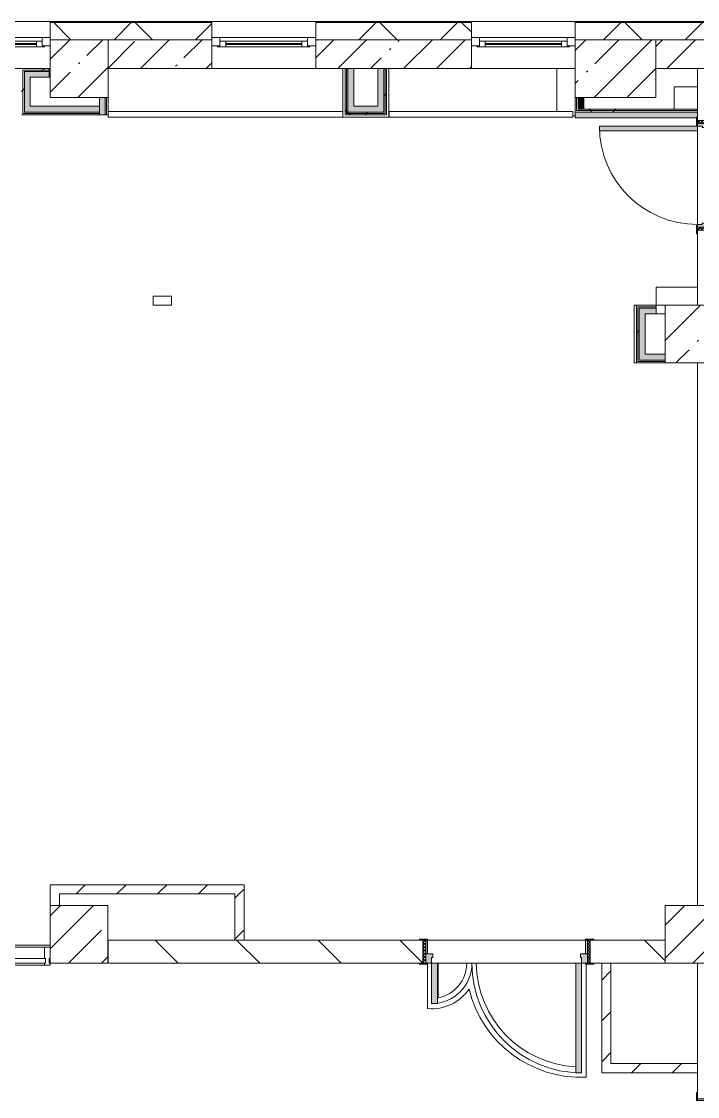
# Model space of a CAD drawing. Header units: millimetres. Extents: x -2911 to 185427, y -8553 to 29000.
# Drawn here: x 173768 to 179627, y 12246 to 21558 of the extents above; entities that cross this region are included whole.
import ezdxf

# ---------------------------------------------------------------- set-up
doc = ezdxf.new("R2010")
doc.units = ezdxf.units.MM
doc.linetypes.add('200_ШТРИХ__ш1_п0_6_', pattern=[800, 500, -300])
for name, color, linetype, lineweight in [('A-DETL-MBND-1', 7, '200_ШТРИХ__ш1_п0_6_', 9), ('A-GLAZ-2', 7, 'Continuous', 5), ('A-GLAZ-CURT-3', 7, 'Continuous', 5), ('A-GLAZ-CWMG-4', 7, 'Continuous', 5), ('A-WALL', 7, 'Continuous', 9), ('A-WALL-3', 7, 'Continuous', 5), ('I-WALL-3', 7, 'Continuous', 5), ('S-COLS-2', 7, 'Continuous', 5)]:
    doc.layers.add(name, color=color, linetype=linetype, lineweight=lineweight)
for name, color, linetype, lineweight, true_color in [('A-DOOR-2', 7, 'Continuous', 5, 0xaaaaaa), ('A-DOOR-3', 7, 'Continuous', 5, 0xe2e2e2), ('A-DOOR-FRAM-2', 7, 'Continuous', 5, 0xe2e2e2), ('A-DOOR-FRAM-3', 7, 'Continuous', 5, 0xaaaaaa), ('A-FLOR-2', 7, 'Continuous', 5, 0xaaaaaa), ('I-WALL-1', 7, 'Continuous', 5, 0xe7e7e7), ('I-WALL-2', 7, 'Continuous', 9, 0xe7e7e7)]:
    doc.layers.add(name, color=color, linetype=linetype, lineweight=lineweight, true_color=true_color)
pattern_1 = [(45, (58417.4, 0), (-285.1231, 285.1231), []), (45, (58702.5, 0), (-285.1231, 285.1231), [504.031, -100.806, 16.764, -84.042])]
pattern_2 = [(45, (58417.4, 0), (-176.7767, 176.7767), [])]
pattern_3 = [(45, (58417.4, 0), (-530.33, 530.33), []), (135, (58417.4, 0), (-530.33, -530.33), [])]

# ---------------------------------------------------------------- blocks, each defined once
blk = doc.blocks.new('110_Дверь_СКБ_2Ст - Д-1_л_Лестничная клетка EIS60 2-32142534-2_9_1_птичка')
at = {"layer": 'A-DOOR-3'}
for points in [[(662.5, 110), (662.5, 1010), (612.5, 1010), (612.5, 110)], [(-587.5, 510), (-637.5, 510), (-637.5, 110), (-587.5, 110), (-587.5, 433.2)], [(712.5, 30), (697.5, 30), (697.5, -110), (712.5, -110), (712.5, -30.6)]]:
    blk.add_hatch(color=256, dxfattribs=at).paths.add_polyline_path(points)
h = blk.add_hatch(color=256, dxfattribs=at)
h.paths.add_polyline_path([(712.5, 110), (662.5, 110), (662.5, 60), (652.5, 60), (652.5, 30), (712.5, 30)])
h.paths.add_polyline_path([(-627.5, 30), (-627.5, 60), (-637.5, 60), (-637.5, 110), (-687.5, 110), (-687.5, 30)])
at = {"layer": 'A-DOOR-FRAM-2'}
for points in [[(-672.5, 110), (-672.5, 118), (-742.5, 118), (-742.5, 110)], [(767.5, 110), (767.5, 118), (697.5, 118), (697.5, 110)], [(-672.5, 30), (-687.5, 30), (-687.5, -110), (-672.5, -110), (-672.5, -30.6)], [(-672.5, -110), (-742.5, -110), (-742.5, -118), (-672.5, -118)], [(767.5, -118), (767.5, -110), (697.5, -110), (697.5, -118)]]:
    blk.add_hatch(color=256, dxfattribs=at).paths.add_polyline_path(points)
at = {"layer": 'A-DOOR-2'}
for p, q in [((662.5, 1010), (612.5, 1010)), ((612.5, 1010), (612.5, 110)), ((662.5, 110), (662.5, 1010)), ((-637.5, 510), (-637.5, 110)), ((-587.5, 510), (-637.5, 510)), ((-587.5, 110), (-587.5, 510)), ((-637.5, 110), (-587.5, 110)), ((612.5, 110), (662.5, 110))]:
    blk.add_line(p, q, dxfattribs=at)
for centre, radius, start, end in [((662.5, 110), 900, 90, 180), ((-637.5, 110), 400, 360, 90)]:
    blk.add_arc(centre, radius, start, end, dxfattribs=at)
at = {"layer": 'A-DOOR-FRAM-3'}
for p, q in [((-672.5, 118), (-742.5, 118)), ((-742.5, 118), (-742.5, 110)), ((-742.5, 110), (-672.5, 110)), ((-637.5, 110), (-687.5, 110)), ((-687.5, 110), (-687.5, 30)), ((-672.5, 110), (-672.5, 118)), ((-637.5, 60), (-637.5, 110)), ((662.5, 110), (662.5, 60)), ((712.5, 110), (662.5, 110)), ((767.5, 118), (697.5, 118)), ((697.5, 118), (697.5, 110)), ((697.5, 110), (767.5, 110)), ((712.5, 30), (712.5, 110)), ((767.5, 110), (767.5, 118)), ((-687.5, 30), (-627.5, 30)), ((-672.5, 30), (-687.5, 30)), ((-687.5, 30), (-687.5, -110)), ((-672.5, -110), (-672.5, 30)), ((-627.5, 60), (-637.5, 60)), ((-627.5, 30), (-627.5, 60)), ((662.5, 60), (652.5, 60)), ((652.5, 60), (652.5, 30)), ((652.5, 30), (712.5, 30)), ((712.5, 30), (697.5, 30)), ((697.5, 30), (697.5, -110)), ((712.5, -110), (712.5, 30)), ((-672.5, -110), (-742.5, -110)), ((-742.5, -110), (-742.5, -118)), ((-742.5, -118), (-672.5, -118)), ((-687.5, -110), (-672.5, -110)), ((-672.5, -118), (-672.5, -110)), ((697.5, -110), (712.5, -110)), ((767.5, -110), (697.5, -110)), ((697.5, -110), (697.5, -118)), ((697.5, -118), (767.5, -118)), ((767.5, -118), (767.5, -110))]:
    blk.add_line(p, q, dxfattribs=at)
blk = doc.blocks.new('120_Окно_СКБ_1Ст - 120_Окно_СКБ_1Ст 900х2500_h_ с форточкой-V237-2_9_1_птичка')
at = {"layer": 'A-GLAZ-2'}
for p, q in [((-450, -127), (-450, -57)), ((-450, -57), (-380, -57)), ((450, -57), (-450, -57)), ((-380, -57), (-380, -127)), ((380, -87), (-380, -87)), ((-380, -87), (-380, -127)), ((-330, -137), (-330, -87)), ((330, -137), (330, -87)), ((380, -127), (380, -57)), ((380, -57), (450, -57)), ((380, -127), (380, -87)), ((450, -57), (450, -127)), ((-380, -127), (-450, -127)), ((-450, -127), (-400, -127)), ((-380, -127), (-400, -127)), ((-400, -127), (-400, -137)), ((-400, -137), (400, -137)), ((400, -137), (-400, -137)), ((-330, -107), (330, -107)), ((330, -117), (-330, -117)), ((450, -127), (380, -127)), ((400, -127), (380, -127)), ((400, -127), (449.8, -127)), ((400, -137), (400, -127))]:
    blk.add_line(p, q, dxfattribs=at)
blk = doc.blocks.new('110_Дверь_СКБ_1Ст_Внутренняя1 - Д-8 950x2100h_охрана-V189-2_9_1_птичка')
at = {"layer": 'A-DOOR-2'}
h = blk.add_hatch(dxfattribs=at)
h.set_pattern_fill('FP_133', color=256, style=0, pattern_type=2)
h.set_pattern_definition([(135, (1826.41, 164.685), (-14.14214, -14.14214), []), (225, (1826.41, 164.685), (14.14214, -14.14214), [])])
h.paths.add_polyline_path([(487.5, 100), (462.5, 100), (462.5, -100), (487.5, -100), (487.5, -34.8)])
at = {"layer": 'A-DOOR-3'}
h = blk.add_hatch(color=256, dxfattribs=at)
h.paths.add_polyline_path([(-437.5, 100), (-437.5, 20), (-402.5, 20), (-402.5, 60), (-412.5, 60), (-416.2, 100)])
h.paths.add_polyline_path([(437.5, 100), (437.5, 60), (427.5, 60), (427.5, 20), (462.5, 20), (462.5, 100)])
at = {"layer": 'A-DOOR-FRAM-2'}
for points in [[(397.5, 950), (397.5, 100), (437.5, 100), (437.5, 950)], [(-492.5, 108), (-492.5, 100), (-422.5, 100), (-422.5, 108)], [(511.4, 108), (447.5, 108), (447.5, 100), (517.5, 100), (517.5, 108)], [(-422.5, 20), (-437.5, 20), (-437.5, -100), (-422.5, -100), (-422.5, -34.8)], [(462.5, 20), (447.5, 20), (447.5, -100), (462.5, -100), (462.5, -34.8)], [(-492.5, -100), (-492.5, -108), (-422.5, -108), (-422.5, -100)], [(447.5, -100), (447.5, -108), (517.5, -108), (517.5, -100)]]:
    blk.add_hatch(color=256, dxfattribs=at).paths.add_polyline_path(points)
at = {"layer": 'A-DOOR-FRAM-3'}
h = blk.add_hatch(dxfattribs=at)
h.set_pattern_fill('FP_134', color=256, style=0, pattern_type=2)
h.set_pattern_definition([(45, (-296.384, 164.685), (-14.1421, 14.1421), []), (135, (-296.384, 164.685), (-14.1421, -14.1421), [])])
h.paths.add_polyline_path([(-437.5, 100), (-462.5, 100), (-462.5, -100), (-437.5, -100), (-437.5, -34.8)])
at = {"layer": 'A-DOOR-2'}
for p, q in [((437.5, 950), (397.5, 950)), ((397.5, 950), (397.5, 100)), ((437.5, 100), (437.5, 950)), ((397.5, 100), (437.5, 100))]:
    blk.add_line(p, q, dxfattribs=at)
blk.add_arc((437.5, 100), 850, 90, 180, dxfattribs=at)
at = {"layer": 'A-DOOR-FRAM-3'}
for p, q in [((-422.5, 108), (-492.5, 108)), ((-492.5, 108), (-492.5, 100)), ((-492.5, 100), (-422.5, 100)), ((-437.5, 100), (-462.5, 100)), ((-462.5, 100), (-462.5, -100)), ((-412.5, 100), (-437.5, 100)), ((-437.5, 100), (-437.5, 20)), ((-437.5, -100), (-437.5, 100)), ((-422.5, 100), (-437.5, 100)), ((-437.5, 100), (-437.5, 99)), ((-437.5, 99), (-422.5, 99)), ((-422.5, 100), (-422.5, 108)), ((-422.5, 99), (-422.5, 100)), ((-412.5, 60), (-412.5, 100)), ((437.5, 100), (437.5, 60)), ((462.5, 100), (437.5, 100)), ((517.5, 108), (447.5, 108)), ((447.5, 108), (447.5, 100)), ((462.5, 100), (447.5, 100)), ((447.5, 100), (447.5, 99)), ((447.5, 100), (517.5, 100)), ((447.5, 99), (462.5, 99)), ((462.5, 20), (462.5, 100)), ((487.5, 100), (462.5, 100)), ((462.5, 100), (462.5, -100)), ((462.5, 99), (462.5, 100)), ((487.5, -100), (487.5, 100)), ((517.5, 100), (517.5, 108)), ((-437.5, 20), (-402.5, 20)), ((-422.5, 20), (-437.5, 20)), ((-437.5, 20), (-437.5, -100)), ((-422.5, -100), (-422.5, 20)), ((-402.5, 60), (-412.5, 60)), ((-402.5, 20), (-402.5, 60)), ((437.5, 60), (427.5, 60)), ((427.5, 60), (427.5, 20)), ((427.5, 20), (462.5, 20)), ((462.5, 20), (447.5, 20)), ((447.5, 20), (447.5, -100)), ((462.5, -100), (462.5, 20)), ((-422.5, -100), (-492.5, -100)), ((-492.5, -100), (-492.5, -108)), ((-492.5, -108), (-422.5, -108)), ((-462.5, -100), (-437.5, -100)), ((-437.5, -100), (-422.5, -100)), ((-422.5, -108), (-422.5, -100)), ((447.5, -100), (462.5, -100)), ((517.5, -100), (447.5, -100)), ((447.5, -100), (447.5, -108)), ((447.5, -108), (517.5, -108)), ((462.5, -100), (487.5, -100)), ((517.5, -108), (517.5, -100))]:
    blk.add_line(p, q, dxfattribs=at)
blk = doc.blocks.new('120_Окно_СКБ_2Ст_Фрамуга сверху - 120_Окно_СКБ_2Ст_2300х2500_h_ ДОО-V261-2_9_1_птичка')
at = {"layer": 'A-GLAZ-2'}
for p, q in [((-1150, -127), (-1150, -57)), ((-1150, -57), (-1080, -57)), ((1150, -57), (-1150, -57)), ((-1080, -57), (-1080, -127)), ((-1080, -57), (1080, -57)), ((520, -87), (-1080, -87)), ((-1080, -87), (-1080, -127)), ((-1030, -137), (-1030, -87)), ((470, -137), (470, -87)), ((520, -127), (520, -57)), ((520, -57), (590, -57)), ((520, -127), (520, -87)), ((590, -57), (590, -127)), ((1080, -87), (590, -87)), ((590, -87), (590, -127)), ((640, -137), (640, -87)), ((1030, -137), (1030, -87)), ((1080, -127), (1080, -57)), ((1080, -57), (1150, -57)), ((1080, -127), (1080, -87)), ((1150, -57), (1150, -127)), ((-1080, -127), (-1150, -127)), ((-1150, -127), (-1100, -127)), ((-1080, -127), (-1100, -127)), ((-1100, -127), (-1100, -137)), ((-1100, -137), (540, -137)), ((540, -137), (-1100, -137)), ((-1030, -107), (470, -107)), ((470, -117), (-1030, -117)), ((590, -127), (520, -127)), ((540, -127), (520, -127)), ((540, -127), (570, -127)), ((540, -127), (570, -127)), ((540, -137), (540, -127)), ((590, -127), (570, -127)), ((570, -127), (570, -137)), ((570, -137), (1100, -137)), ((1100, -137), (570, -137)), ((640, -107), (1030, -107)), ((1030, -117), (640, -117)), ((1150, -127), (1080, -127)), ((1100, -127), (1080, -127)), ((1100, -127), (1150, -127)), ((1100, -137), (1100, -127))]:
    blk.add_line(p, q, dxfattribs=at)
blk = doc.blocks.new('120_Окно_СКБ_1Ст - 120_Окно_СКБ_1Ст 900х2500_h_ с форточкой-22877787-2_9_1_птичка')
at = {"layer": 'A-GLAZ-2'}
for p, q in [((-450, -127), (-450, -57)), ((-450, -57), (-380, -57)), ((450, -57), (-450, -57)), ((-380, -57), (-380, -127)), ((380, -87), (-380, -87)), ((-380, -87), (-380, -127)), ((-330, -137), (-330, -87)), ((330, -137), (330, -87)), ((380, -127), (380, -57)), ((380, -57), (450, -57)), ((380, -127), (380, -87)), ((450, -57), (450, -127)), ((-380, -127), (-450, -127)), ((-450, -127), (-400, -127)), ((-380, -127), (-400, -127)), ((-400, -127), (-400, -137)), ((-400, -137), (400, -137)), ((400, -137), (-400, -137)), ((-330, -107), (330, -107)), ((330, -117), (-330, -117)), ((450, -127), (380, -127)), ((400, -127), (380, -127)), ((400, -127), (450, -127)), ((400, -137), (400, -127))]:
    blk.add_line(p, q, dxfattribs=at)
blk = doc.blocks.new('BSC_Колонна _Прямоугольная - 700х500-23282984-2_9_1_птичка')
at = {"layer": 'S-COLS-2'}
h = blk.add_hatch(dxfattribs=at)
h.set_pattern_fill('FP_189', color=256, style=0, pattern_type=2)
h.set_pattern_definition([(45, (-120500, -21150), (-285.1231, 285.1231), []), (45, (-120214.88, -21150), (-285.1231, 285.1231), [504.031, -100.806, 16.764, -84.042])])
h.paths.add_polyline_path([(-138.1, -250), (350, -250), (350, 250), (-350, 250), (-350, -250)])
for p, q in [((350, 250), (-350, 250)), ((-350, 250), (-350, -250)), ((350, -250), (350, 250)), ((-350, -250), (350, -250))]:
    blk.add_line(p, q, dxfattribs=at)
blk = doc.blocks.new('BSC_Колонна _Прямоугольная - 500х500-23282985-2_9_1_птичка')
at = {"layer": 'S-COLS-2'}
h = blk.add_hatch(dxfattribs=at)
h.set_pattern_fill('FP_190', color=256, style=0, pattern_type=2)
h.set_pattern_definition([(45, (-115850.45, -21150), (-285.1231, 285.1231), []), (45, (-115565.32, -21150), (-285.1231, 285.1231), [504.031, -100.806, 16.764, -84.042])])
h.paths.add_polyline_path([(-250, -250), (250, -250), (250, 250), (-250, 250), (-250, -95.3)])
for p, q in [((250, 250), (-250, 250)), ((-250, 250), (-250, -250)), ((250, -250), (250, 250)), ((-250, -250), (250, -250))]:
    blk.add_line(p, q, dxfattribs=at)
blk = doc.blocks.new('BSC_Колонна _Прямоугольная - 500х500-22291386-2_9_1_птичка')
at = {"layer": 'S-COLS-2'}
h = blk.add_hatch(dxfattribs=at)
h.set_pattern_fill('FP_210', color=256, style=0, pattern_type=2)
h.set_pattern_definition([(45, (-121180, -13650), (-285.1231, 285.1231), []), (45, (-120894.88, -13650), (-285.1231, 285.1231), [504.031, -100.806, 16.764, -84.042])])
h.paths.add_polyline_path([(-250, -250), (250, -250), (250, 250), (-250, 250), (-250, -115.2)])
for p, q in [((250, 250), (-250, 250)), ((-250, 250), (-250, -250)), ((250, -250), (250, 250)), ((-250, -250), (250, -250))]:
    blk.add_line(p, q, dxfattribs=at)
blk = doc.blocks.new('BSC_Колонна _Прямоугольная - 500х500-V294-2_9_1_птичка')
at = {"layer": 'S-COLS-2'}
h = blk.add_hatch(dxfattribs=at)
h.set_pattern_fill('FP_219', color=256, style=0, pattern_type=2)
h.set_pattern_definition([(45, (-121180, -18850), (-285.1231, 285.1231), []), (45, (-120894.88, -18850), (-285.1231, 285.1231), [504.031, -100.806, 16.764, -84.042])])
h.paths.add_polyline_path([(-250, -250), (250, -250), (250, 250), (-250, 250), (-250, -109.1)])
for p, q in [((250, 250), (-250, 250)), ((-250, 250), (-250, -250)), ((250, -250), (250, 250)), ((-250, -250), (250, -250))]:
    blk.add_line(p, q, dxfattribs=at)
blk = doc.blocks.new('110_Дверь_СКБ_2Ст - Д-6_п__ ДОО_Дв_1450x2100h_Дверь из раздевальной в коридор-32371698-2_9_1_птичка')
at = {"layer": 'A-DOOR-2'}
h = blk.add_hatch(dxfattribs=at)
h.set_pattern_fill('FP_225', color=256, style=0, pattern_type=2)
h.set_pattern_definition([(225, (1576.41, -164.685), (-14.14214, 14.14214), []), (135, (1576.41, -164.685), (14.14214, 14.14214), [])])
h.paths.add_polyline_path([(737.5, -100), (737.5, 100), (712.5, 100), (712.5, -100)])
at = {"layer": 'A-DOOR-3'}
h = blk.add_hatch(color=256, dxfattribs=at)
h.paths.add_polyline_path([(-637.5, -100), (-637.5, -50), (-627.5, -50), (-627.5, -20), (-687.5, -20), (-687.5, -100)])
h.paths.add_polyline_path([(662.5, -100), (712.5, -100), (712.5, -20), (652.5, -20), (652.5, -50), (662.5, -50)])
for points in [[(-587.5, -450), (-587.5, -100), (-637.5, -100), (-637.5, -450)], [(612.5, -1050), (662.5, -1050), (662.5, -100), (612.5, -100)]]:
    blk.add_hatch(color=256, dxfattribs=at).paths.add_polyline_path(points)
at = {"layer": 'A-DOOR-FRAM-2'}
for points in [[(-672.5, 100), (-672.5, 108), (-742.5, 108), (-742.5, 100)], [(-672.5, -20), (-672.5, 100), (-687.5, 100), (-687.5, -20)], [(767.5, 100), (767.5, 108), (697.5, 108), (697.5, 100)], [(712.5, -20), (712.5, 100), (697.5, 100), (697.5, -20)], [(-672.5, -108), (-672.5, -100), (-742.5, -100), (-742.5, -108)], [(767.5, -108), (767.5, -100), (697.5, -100), (697.5, -108)]]:
    blk.add_hatch(color=256, dxfattribs=at).paths.add_polyline_path(points)
at = {"layer": 'A-DOOR-FRAM-3'}
h = blk.add_hatch(dxfattribs=at)
h.set_pattern_fill('FP_226', color=256, style=0, pattern_type=2)
h.set_pattern_definition([(315, (-546.384, -164.685), (-14.1421, -14.1421), []), (225, (-546.384, -164.685), (-14.1421, 14.1421), [])])
h.paths.add_polyline_path([(-687.5, -100), (-687.5, 100), (-712.5, 100), (-712.5, -100)])
at = {"layer": 'A-DOOR-2'}
for p, q in [((-637.5, -100), (-587.5, -100)), ((-637.5, -450), (-637.5, -100)), ((-587.5, -100), (-587.5, -450)), ((612.5, -100), (662.5, -100)), ((612.5, -1050), (612.5, -100)), ((662.5, -100), (662.5, -1050)), ((-587.5, -450), (-637.5, -450)), ((662.5, -1050), (612.5, -1050))]:
    blk.add_line(p, q, dxfattribs=at)
for centre, radius, start, end in [((-637.5, -100), 350, 270, 0), ((662.5, -100), 950, 180, 270)]:
    blk.add_arc(centre, radius, start, end, dxfattribs=at)
at = {"layer": 'A-DOOR-FRAM-3'}
for p, q in [((-742.5, 108), (-672.5, 108)), ((-742.5, 100), (-742.5, 108)), ((-672.5, 100), (-742.5, 100)), ((-712.5, 100), (-687.5, 100)), ((-712.5, -100), (-712.5, 100)), ((-687.5, 100), (-687.5, -100)), ((-687.5, 100), (-672.5, 100)), ((-687.5, -20), (-687.5, 100)), ((-672.5, 108), (-672.5, 100)), ((-672.5, 100), (-672.5, -20)), ((697.5, 100), (697.5, 108)), ((697.5, 108), (767.5, 108)), ((697.5, -20), (697.5, 100)), ((697.5, 100), (712.5, 100)), ((767.5, 100), (697.5, 100)), ((712.5, -100), (712.5, 100)), ((712.5, 100), (737.5, 100)), ((712.5, 100), (712.5, -20)), ((737.5, 100), (737.5, -100)), ((767.5, 108), (767.5, 100)), ((-687.5, -20), (-627.5, -20)), ((-687.5, -100), (-687.5, -20)), ((-672.5, -20), (-687.5, -20)), ((-637.5, -50), (-637.5, -100)), ((-627.5, -50), (-637.5, -50)), ((-627.5, -20), (-627.5, -50)), ((652.5, -20), (712.5, -20)), ((652.5, -50), (652.5, -20)), ((662.5, -50), (652.5, -50)), ((662.5, -100), (662.5, -50)), ((712.5, -20), (697.5, -20)), ((712.5, -20), (712.5, -100)), ((-742.5, -100), (-672.5, -100)), ((-742.5, -108), (-742.5, -100)), ((-672.5, -108), (-742.5, -108)), ((-687.5, -100), (-712.5, -100)), ((-637.5, -100), (-687.5, -100)), ((-672.5, -100), (-672.5, -108)), ((712.5, -100), (662.5, -100)), ((697.5, -108), (697.5, -100)), ((697.5, -100), (767.5, -100)), ((767.5, -108), (697.5, -108)), ((737.5, -100), (712.5, -100)), ((767.5, -100), (767.5, -108))]:
    blk.add_line(p, q, dxfattribs=at)
blk = doc.blocks.new('Системная панель - Стекло - 40мм-32428871-2_9_1_птичка')
at = {"layer": 'A-GLAZ-CURT-3'}
for p, q in [((749.5, 0), (-749.5, 0)), ((-749.5, 0), (-749.5, -40)), ((749.5, -40), (749.5, 0)), ((-749.5, -40), (749.5, -40))]:
    blk.add_line(p, q, dxfattribs=at)
blk = doc.blocks.new('Прямоугольный импост - Импост структурный с накладкой - 160мм Темный-32428319-2_9_1_птичка')
at = {"layer": 'A-GLAZ-CWMG-4'}
for p, q in [((0, 140), (-50, 140)), ((-50, 140), (-50, 40)), ((0, 40), (0, 140)), ((-50, 40), (-40, 40)), ((-40, 0), (-50, 0)), ((-50, 0), (-50, -17)), ((-40, 40), (-40, 0)), ((-10, 0), (-10, 40)), ((-10, 40), (0, 40)), ((0, 0), (-10, 0)), ((0, -17), (0, 0)), ((-50, -17), (0, -17))]:
    blk.add_line(p, q, dxfattribs=at)
blk = doc.blocks.new('Прямоугольный импост - Импост структурный с накладкой - 160мм Темный-32428868-2_9_1_птичка')
at = {"layer": 'A-GLAZ-CWMG-4'}
for p, q in [((114070.5, 13540), (115549.5, 13540)), ((114070.5, 13383), (115549.5, 13383))]:
    blk.add_line(p, q, dxfattribs=at)

msp = doc.modelspace()

# ---------------------------------------------------------------- hatches: boundary and pattern name
at = {"layer": 'A-WALL-3'}
h = msp.add_hatch(dxfattribs=at)
h.set_pattern_fill('FP_120', color=256, style=0, pattern_type=2)
h.set_pattern_definition([(45, (58417.4, 0), (-353.5534, 353.5534), []), (135, (58417.4, 0), (-353.5534, -353.5534), [])])
h.paths.add_polyline_path([(183647.4, 21400), (183647.4, 21550), (178567.6, 21550), (178567.6, 21400), (183497.4, 21400)])
h.paths.add_polyline_path([(177667.6, 21400), (177667.6, 21550), (176317.8, 21550), (176317.8, 21400), (176924.3, 21400)])
h.paths.add_polyline_path([(164866.5, 21400), (165267.8, 21400), (165267.8, 21550), (163967.6, 21550), (163967.6, 21400), (164467.4, 21400)])
h.paths.add_polyline_path([(167467.8, 21400), (167467.8, 21550), (166167.8, 21550), (166167.8, 21400), (166721.5, 21400)])
h.paths.add_polyline_path([(168367.8, 21400), (169667.4, 21400), (169667.4, 21550), (168367.8, 21550)])
h.paths.add_polyline_path([(174517.8, 21400), (175417.8, 21400), (175417.8, 21550), (174017.8, 21550), (174017.8, 21400), (174141.7, 21400)])
h.paths.add_polyline_path([(170567.4, 21400), (171717.8, 21400), (171717.8, 21550), (170567.4, 21550)])
h.paths.add_polyline_path([(158373.9, 21400), (159567.4, 21400), (159567.4, 21550), (155027.4, 21550), (155027.4, 21400), (157446.3, 21400)])
h.paths.add_polyline_path([(160467.4, 21400), (161667.6, 21400), (161667.6, 21550), (160467.4, 21550)])
h.paths.add_polyline_path([(151727.4, 21400), (151727.4, 21550), (151477.4, 21550), (151477.4, 21400)])
at = {"layer": 'I-WALL-1'}
for points in [[(174007.8, 21075), (174007.8, 21125), (173842.8, 21125), (173842.8, 21075)], [(174492.8, 20749), (174492.8, 20900), (174442.8, 20900), (174442.8, 20749)], [(179619.4, 20724), (179619.4, 20730), (179627.4, 20730), (179627.4, 20774), (178567.4, 20774), (178567.4, 20724), (178779.3, 20724)], [(179173, 18625), (179173, 19025), (179123, 19025), (179123, 18625)], [(179347.4, 18625), (179347.4, 18675), (179173, 18675), (179173, 18625)]]:
    msp.add_hatch(color=256, dxfattribs=at).paths.add_polyline_path(points)
at = {"layer": 'I-WALL-2'}
for points in [[(176647.9, 20774), (176647.9, 21150), (176597.9, 21150), (176597.9, 20774)], [(176907.9, 20824), (176907.9, 21150), (176857.9, 21150), (176857.9, 20824)], [(173792.8, 20774), (173842.8, 20774), (173842.8, 21125), (173792.8, 21125), (173792.8, 21054.7)], [(178642.4, 20799), (178642.4, 20900), (178592.4, 20900), (178592.4, 20799)], [(173842.8, 20774), (174442.8, 20774), (174442.8, 20824), (173842.8, 20824)], [(176647.9, 20774), (176907.9, 20774), (176907.9, 20824), (176647.9, 20824)], [(179269.4, 19025), (179269.4, 19075), (179123, 19075), (179123, 19025), (179243.1, 19025)]]:
    msp.add_hatch(color=256, dxfattribs=at).paths.add_polyline_path(points)
at = {"layer": 'I-WALL-3'}
h = msp.add_hatch(dxfattribs=at)
h.set_pattern_fill('FP_128', color=256, style=0, pattern_type=2)
h.set_pattern_definition(pattern_1)
h.paths.add_polyline_path([(170567.4, 21150), (171717.8, 21150), (171717.8, 21400), (170567.4, 21400)])
h.paths.add_polyline_path([(174517.8, 21150), (175417.8, 21150), (175417.8, 21400), (174517.8, 21400), (174517.8, 21239.3)])
h.paths.add_polyline_path([(179627.4, 21150), (179627.4, 21400), (179267.4, 21400), (179267.4, 21150)])
h.paths.add_polyline_path([(176932.9, 21150), (177667.6, 21150), (177667.6, 21400), (176317.8, 21400), (176317.8, 21150), (176924.3, 21150)])
h.paths.add_polyline_path([(159554.9, 21150), (159567.4, 21150), (159567.4, 21400), (159217.4, 21400), (159217.4, 21150), (159542.4, 21150)])
h.paths.add_polyline_path([(161156.4, 21150), (161667.6, 21150), (161667.6, 21400), (160467.4, 21400), (160467.4, 21150)])
h.paths.add_polyline_path([(164467.4, 21150), (165267.8, 21150), (165267.8, 21400), (164467.4, 21400)])
h.paths.add_polyline_path([(166721.5, 21150), (167467.8, 21150), (167467.8, 21400), (166167.8, 21400), (166167.8, 21150), (166642.4, 21150)])
h.paths.add_polyline_path([(169667.4, 21150), (169667.4, 21400), (169467.4, 21400), (169467.4, 21150), (169504.1, 21150)])
h.paths.add_polyline_path([(168767.4, 21150), (168767.4, 21400), (168367.8, 21400), (168367.8, 21150), (168576.6, 21150)])
h = msp.add_hatch(dxfattribs=at)
h.set_pattern_fill('FP_224', color=256, style=0, pattern_type=2)
h.set_pattern_definition(pattern_3)
h.paths.add_polyline_path([(173767.8, 20749), (173780.3, 20749), (173780.3, 21150), (173767.8, 21150), (173767.8, 21054.7)])
h = msp.add_hatch(dxfattribs=at)
h.set_pattern_fill('FP_224', color=256, style=0, pattern_type=2)
h.set_pattern_definition(pattern_3)
h.paths.add_polyline_path([(173842.8, 21137.5), (174007.8, 21137.5), (174007.8, 21150), (173780.3, 21150), (173780.3, 21137.5), (173792.8, 21137.5)])
h = msp.add_hatch(dxfattribs=at)
h.set_pattern_fill('FP_224', color=256, style=0, pattern_type=2)
h.set_pattern_definition(pattern_3)
h.paths.add_polyline_path([(176585.4, 20749), (176585.4, 21150), (176572.9, 21150), (176572.9, 20749)])
h = msp.add_hatch(dxfattribs=at)
h.set_pattern_fill('FP_224', color=256, style=0, pattern_type=2)
h.set_pattern_definition(pattern_3)
h.paths.add_polyline_path([(176597.9, 20761.5), (176597.9, 21150), (176585.4, 21150), (176585.4, 20761.5)])
h = msp.add_hatch(dxfattribs=at)
h.set_pattern_fill('FP_224', color=256, style=0, pattern_type=2)
h.set_pattern_definition(pattern_3)
h.paths.add_polyline_path([(176907.9, 20774), (176920.4, 20774), (176920.4, 21150), (176907.9, 21150), (176907.9, 20824)])
h = msp.add_hatch(dxfattribs=at)
h.set_pattern_fill('FP_224', color=256, style=0, pattern_type=2)
h.set_pattern_definition(pattern_3)
h.paths.add_polyline_path([(176932.9, 20761.5), (176932.9, 21150), (176920.4, 21150), (176924.3, 20761.5)])
h = msp.add_hatch(dxfattribs=at)
h.set_pattern_fill('FP_224', color=256, style=0, pattern_type=2)
h.set_pattern_definition(pattern_3)
h.paths.add_polyline_path([(173780.3, 20761.5), (173792.8, 20761.5), (173792.8, 21137.5), (173780.3, 21137.5), (173780.3, 21054.7)])
h = msp.add_hatch(dxfattribs=at)
h.set_pattern_fill('FP_224', color=256, style=0, pattern_type=2)
h.set_pattern_definition(pattern_3)
h.paths.add_polyline_path([(174007.8, 21125), (174007.8, 21137.5), (173792.8, 21137.5), (173792.8, 21125), (173842.8, 21125)])
h = msp.add_hatch(dxfattribs=at)
h.set_pattern_fill('FP_224', color=256, style=0, pattern_type=2)
h.set_pattern_definition(pattern_3)
h.paths.add_polyline_path([(174505.3, 20749), (174505.3, 20900), (174492.8, 20900), (174492.8, 20749)])
h = msp.add_hatch(dxfattribs=at)
h.set_pattern_fill('FP_224', color=256, style=0, pattern_type=2)
h.set_pattern_definition(pattern_3)
h.paths.add_polyline_path([(178592.4, 20799), (178592.4, 20900), (178579.9, 20900), (178579.9, 20799)])
h = msp.add_hatch(dxfattribs=at)
h.set_pattern_fill('FP_224', color=256, style=0, pattern_type=2)
h.set_pattern_definition(pattern_3)
h.paths.add_polyline_path([(176597.9, 20761.5), (176920.4, 20761.5), (176920.4, 20774), (176597.9, 20774)])
h = msp.add_hatch(dxfattribs=at)
h.set_pattern_fill('FP_224', color=256, style=0, pattern_type=2)
h.set_pattern_definition(pattern_3)
h.paths.add_polyline_path([(179627.4, 20774), (179627.4, 20786.5), (178567.4, 20786.5), (178567.4, 20774), (178779.3, 20774)])
h = msp.add_hatch(dxfattribs=at)
h.set_pattern_fill('FP_224', color=256, style=0, pattern_type=2)
h.set_pattern_definition(pattern_3)
h.paths.add_polyline_path([(179627.4, 20786.5), (179627.4, 20799), (178579.9, 20799), (178579.9, 20786.5), (178779.3, 20786.5)])
h = msp.add_hatch(dxfattribs=at)
h.set_pattern_fill('FP_224', color=256, style=0, pattern_type=2)
h.set_pattern_definition(pattern_3)
h.paths.add_polyline_path([(176932.9, 20749), (176932.9, 20761.5), (176585.4, 20761.5), (176585.4, 20749), (176924.3, 20749)])
h = msp.add_hatch(dxfattribs=at)
h.set_pattern_fill('FP_224', color=256, style=0, pattern_type=2)
h.set_pattern_definition(pattern_3)
h.paths.add_polyline_path([(179110.5, 18600), (179110.5, 19087.5), (179098, 19087.5), (179098, 18600)])
h = msp.add_hatch(dxfattribs=at)
h.set_pattern_fill('FP_224', color=256, style=0, pattern_type=2)
h.set_pattern_definition(pattern_3)
h.paths.add_polyline_path([(179123, 18612.5), (179123, 19075), (179110.5, 19075), (179110.5, 18612.5)])
h = msp.add_hatch(dxfattribs=at)
h.set_pattern_fill('FP_132', color=256, style=0, pattern_type=2)
h.set_pattern_definition(pattern_2)
h.paths.add_polyline_path([(175697.8, 14000), (175697.8, 14080), (174097.4, 14080), (174097.4, 14000), (175617.8, 14000)])
h = msp.add_hatch(dxfattribs=at)
h.set_pattern_fill('FP_132', color=256, style=0, pattern_type=2)
h.set_pattern_definition(pattern_2)
h.paths.add_polyline_path([(175697.8, 13600), (175697.8, 14000), (175617.8, 14000), (175617.8, 13600)])
h = msp.add_hatch(dxfattribs=at)
h.set_pattern_fill('FP_131', color=256, style=0, pattern_type=2)
h.set_pattern_definition([(135, (58417.4, 0), (-353.5534, -353.5534), [])])
h.paths.add_polyline_path([(174517.8, 13400), (177247.4, 13400), (177247.4, 13600), (174517.8, 13600), (174517.8, 13534.8)])
h.paths.add_polyline_path([(178697.4, 13400), (179347.4, 13400), (179347.4, 13600), (178697.4, 13600), (178697.4, 13534.8)])
h = msp.add_hatch(dxfattribs=at)
h.set_pattern_fill('FP_132', color=256, style=0, pattern_type=2)
h.set_pattern_definition(pattern_2)
h.paths.add_polyline_path([(178877.4, 12450), (178877.4, 13400), (178797.4, 13400), (178797.4, 12450)])
h = msp.add_hatch(dxfattribs=at)
h.set_pattern_fill('FP_132', color=256, style=0, pattern_type=2)
h.set_pattern_definition(pattern_2)
h.paths.add_polyline_path([(179627.4, 12450), (179627.4, 12530), (178877.4, 12530), (178877.4, 12450)])
at = {"layer": 'S-COLS-2'}
h = msp.add_hatch(dxfattribs=at)
h.set_pattern_fill('FP_128', color=256, style=0, pattern_type=2)
h.set_pattern_definition(pattern_1)
h.paths.add_polyline_path([(174517.4, 13400), (174517.4, 13900), (174017.4, 13900), (174017.4, 13400), (174141.7, 13400)])

# ---------------------------------------------------------------- linework, layer by layer
at = {"layer": 'A-DETL-MBND-1'}
for p, q in [((178409.4, 20779), (178409.4, 21150)), ((179627.4, 20992), (179425.4, 20992)), ((179425.4, 20992), (179425.4, 20799)), ((178547.6, 20742), (178567.4, 20742)), ((179269.4, 19100), (179269.4, 19258)), ((179269.4, 19258), (179627.4, 19258)), ((174909.4, 19100), (174909.4, 19177.5)), ((174909.4, 19177.5), (175067.4, 19177.5)), ((174909.4, 19100), (175067.4, 19100)), ((175067.4, 19177.5), (175067.4, 19100)), ((179269.4, 19025), (179347.4, 19025))]:
    msp.add_line(p, q, dxfattribs=at)
at = {"layer": 'A-FLOR-2'}
for p, q in [((176552.9, 20779), (176552.9, 21150)), ((176952.9, 21150), (176952.9, 20730)), ((176952.9, 20730), (176552.9, 20730)), ((179627.4, 19800), (179627.4, 20610)), ((179627.4, 20610), (179627.4, 19800)), ((179078, 18600), (179078, 19100)), ((179078, 19100), (179098, 19100)), ((179269.4, 19100), (179347.4, 19100)), ((179098, 18600), (179078, 18600)), ((170957.4, 13557), (174017.4, 13557)), ((177288.3, 13400), (177288.3, 13006.4)), ((177378.3, 13400), (177372.4, 13400)), ((178572.4, 13400), (177378.3, 13400)), ((177378.3, 13100.3), (177378.3, 13400)), ((178662.4, 12411.9), (178662.4, 13392))]:
    msp.add_line(p, q, dxfattribs=at)
for centre, radius, start, end in [((177321.9, 13400), 305, 280.66451, 0), ((178619.9, 13411), 910, 180.6926, 267.00995), ((177321.9, 13400), 395, 265.12655, 325.57769), ((178619.9, 13411), 1000, 193.54971, 272.43764)]:
    msp.add_arc(centre, radius, start, end, dxfattribs=at)
at = {"layer": 'A-WALL'}
for p, q in [((175417.8, 21553), (174017.8, 21553)), ((175417.8, 21550), (174017.8, 21550)), ((177667.6, 21553), (176317.8, 21553)), ((177667.6, 21550), (176317.8, 21550)), ((183650.4, 21553), (178567.6, 21553)), ((183647.4, 21550), (178567.6, 21550)), ((175417.8, 21400), (174517.8, 21400)), ((177667.6, 21400), (176317.8, 21400)), ((179627.4, 21400), (179267.4, 21400)), ((173842.8, 21150), (173780.3, 21150)), ((176647.9, 21150), (176572.9, 21150)), ((176585.4, 20761.5), (176585.4, 21150)), ((176597.9, 20774), (176597.9, 21150)), ((176932.9, 21150), (176857.9, 21150)), ((176907.9, 21150), (176907.9, 20774)), ((176920.4, 21150), (176920.4, 20761.5)), ((179827.4, 21150), (179627.4, 21150)), ((173780.3, 20761.5), (173780.3, 21137.5)), ((174007.8, 21137.5), (173780.3, 21137.5)), ((173792.8, 20774), (173792.8, 21125)), ((174007.8, 21125), (173792.8, 21125)), ((174492.8, 20749), (174492.8, 20900)), ((174505.3, 20749), (174505.3, 20900)), ((178579.9, 20786.5), (178579.9, 20900)), ((178592.4, 20799), (178592.4, 20900)), ((174442.8, 20774), (173792.8, 20774)), ((176907.9, 20774), (176597.9, 20774)), ((179627.4, 20774), (178567.4, 20774)), ((179627.4, 20786.5), (178579.9, 20786.5)), ((178592.4, 20799), (178642.4, 20799)), ((174442.8, 20761.5), (173780.3, 20761.5)), ((176920.4, 20761.5), (176585.4, 20761.5)), ((179110.5, 19087.5), (179110.5, 18612.5)), ((179110.5, 19087.5), (179269.4, 19087.5)), ((179123, 19075), (179123, 18625)), ((179123, 19075), (179269.4, 19075)), ((179123, 18625), (179347.4, 18625)), ((179110.5, 18612.5), (179347.4, 18612.5)), ((175617.8, 13600), (175697.8, 13600)), ((178877.4, 13400), (178797.4, 13400)), ((179627.4, 12450), (179627.4, 12530))]:
    msp.add_line(p, q, dxfattribs=at)
at = {"layer": 'A-WALL-3'}
for p, q in [((183655.4, 21558), (168367.8, 21558)), ((174017.8, 21558), (174017.8, 21400)), ((175417.8, 21400), (175417.8, 21558)), ((176317.8, 21558), (176317.8, 21400)), ((177667.6, 21400), (177667.6, 21558)), ((178567.6, 21558), (178567.6, 21400)), ((179627.4, 21400), (183497.4, 21400))]:
    msp.add_line(p, q, dxfattribs=at)
at = {"layer": 'I-WALL-3'}
for p, q in [((175417.8, 21150), (175417.8, 21400)), ((176317.8, 21400), (176317.8, 21150)), ((177667.6, 21150), (177667.6, 21400)), ((174017.8, 21150), (169467.4, 21150)), ((174007.8, 21075), (174007.8, 21150)), ((176572.9, 21150), (174517.8, 21150)), ((176572.9, 21150), (176572.9, 20749)), ((176647.9, 21150), (176857.9, 21150)), ((176647.9, 20824), (176647.9, 21150)), ((176857.9, 21150), (176857.9, 20824)), ((178567.4, 21150), (176932.9, 21150)), ((176932.9, 20749), (176932.9, 21150)), ((179267.4, 21150), (179627.4, 21150)), ((179627.4, 21150), (179627.4, 20730)), ((173842.8, 20824), (173842.8, 21075)), ((173842.8, 21075), (174007.8, 21075)), ((174442.8, 20900), (174442.8, 20749)), ((174517.8, 20729), (174517.8, 20900)), ((178567.4, 20900), (178567.4, 20724)), ((178642.4, 20799), (178642.4, 20900)), ((174442.8, 20824), (173842.8, 20824)), ((174517.8, 20779), (176552.9, 20779)), ((176552.9, 20729), (176552.9, 20779)), ((176857.9, 20824), (176647.9, 20824)), ((176953.9, 20779), (178547.6, 20779)), ((176953.9, 20779), (176953.9, 20729)), ((178547.6, 20729), (178547.6, 20779)), ((179627.4, 20799), (178642.4, 20799)), ((179627.4, 20730), (179627.4, 20799)), ((173767.8, 20749), (174517.8, 20749)), ((176552.9, 20729), (174517.8, 20729)), ((176572.9, 20749), (176932.9, 20749)), ((178547.6, 20729), (176953.9, 20729)), ((178567.4, 20724), (179619.4, 20724)), ((179627.4, 19800), (179627.4, 20610)), ((179627.4, 19720), (179627.4, 19100)), ((179098, 19100), (179098, 18600)), ((179269.4, 19100), (179098, 19100)), ((179269.4, 19025), (179269.4, 19100)), ((179173, 18675), (179173, 19025)), ((179173, 19025), (179269.4, 19025)), ((179347.4, 18675), (179173, 18675)), ((179098, 18600), (179347.4, 18600)), ((179627.4, 18600), (179627.4, 13900)), ((174017.4, 14080), (174017.4, 13900)), ((175697.8, 14080), (174017.4, 14080)), ((175697.8, 13600), (175697.8, 14080)), ((174097.4, 13900), (174097.4, 14000)), ((174097.4, 14000), (175617.8, 14000)), ((175617.8, 14000), (175617.8, 13600)), ((174017.4, 13900), (174097.4, 13900)), ((175617.8, 13600), (174517.8, 13600)), ((174517.8, 13600), (174517.8, 13400)), ((177217.4, 13600), (175697.8, 13600)), ((177287.4, 13600), (178657.4, 13600)), ((179347.4, 13600), (178727.4, 13600)), ((174517.8, 13400), (177217.4, 13400)), ((178727.4, 13400), (178797.4, 13400)), ((178797.4, 13400), (178797.4, 12450)), ((178877.4, 13400), (179347.4, 13400)), ((178877.4, 12530), (178877.4, 13400)), ((179627.4, 13400), (179627.4, 12530)), ((179627.4, 12530), (178877.4, 12530)), ((178797.4, 12450), (179627.4, 12450)), ((179627.4, 12450), (179627.4, 12280))]:
    msp.add_line(p, q, dxfattribs=at)
at = {"layer": 'S-COLS-2'}
for p, q in [((174517.4, 13900), (174017.4, 13900)), ((174017.4, 13900), (174017.4, 13400)), ((174517.4, 13400), (174517.4, 13900)), ((174017.4, 13400), (174517.4, 13400))]:
    msp.add_line(p, q, dxfattribs=at)

# ---------------------------------------------------------------- block references
at = {"layer": 'A-DOOR-2'}
for name, p, rotation in [('110_Дверь_СКБ_1Ст_Внутренняя1 - Д-8 950x2100h_охрана-V189-2_9_1_птичка', (179727.4, 20212.5), 89.99999999999991), ('110_Дверь_СКБ_2Ст - Д-1_л_Лестничная клетка EIS60 2-32142534-2_9_1_птичка', (179737.4, 11537.5), 269.9999999999999)]:
    msp.add_blockref(name, p, dxfattribs=dict(at, rotation=rotation))
msp.add_blockref('110_Дверь_СКБ_2Ст - Д-6_п__ ДОО_Дв_1450x2100h_Дверь из раздевальной в коридор-32371698-2_9_1_птичка', (177959.9, 13500), dxfattribs=at)
at = {"layer": 'A-GLAZ-2'}
for name, p in [('120_Окно_СКБ_2Ст_Фрамуга сверху - 120_Окно_СКБ_2Ст_2300х2500_h_ ДОО-V261-2_9_1_птичка', (172867.8, 21475)), ('120_Окно_СКБ_1Ст - 120_Окно_СКБ_1Ст 900х2500_h_ с форточкой-22877787-2_9_1_птичка', (175867.8, 21475)), ('120_Окно_СКБ_1Ст - 120_Окно_СКБ_1Ст 900х2500_h_ с форточкой-V237-2_9_1_птичка', (178117.6, 21475))]:
    msp.add_blockref(name, p, dxfattribs=at)
at = {"layer": 'A-GLAZ-CURT-3', "rotation": 180}
msp.add_blockref('Системная панель - Стекло - 40мм-32428871-2_9_1_птичка', (173227.4, 13400), dxfattribs=at)
at = {"layer": 'A-GLAZ-CWMG-4'}
for name, p in [('Прямоугольный импост - Импост структурный с накладкой - 160мм Темный-32428868-2_9_1_птичка', (58417.4, 0)), ('Прямоугольный импост - Импост структурный с накладкой - 160мм Темный-32428319-2_9_1_птичка', (174016.9, 13400))]:
    msp.add_blockref(name, p, dxfattribs=at)
at = {"layer": 'S-COLS-2'}
for name, p in [('BSC_Колонна _Прямоугольная - 500х500-23282985-2_9_1_птичка', (174267.8, 21150)), ('BSC_Колонна _Прямоугольная - 700х500-23282984-2_9_1_птичка', (178917.4, 21150)), ('BSC_Колонна _Прямоугольная - 500х500-V294-2_9_1_птичка', (179597.4, 18850)), ('BSC_Колонна _Прямоугольная - 500х500-22291386-2_9_1_птичка', (179597.4, 13650))]:
    msp.add_blockref(name, p, dxfattribs=at)

doc.saveas('drawing.dxf')
